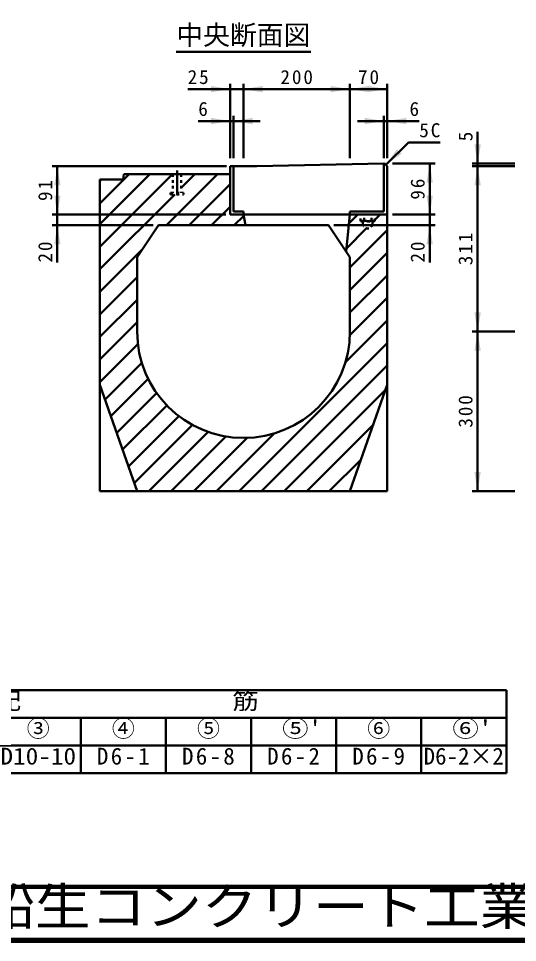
# Model space of a CAD drawing. Units: millimetres, scale not verified. Extents: x 100 to 4105, y 100 to 2870.
# Drawn here: x 970 to 1908, y 100 to 1838 of the extents above; entities that cross this region are included whole.
import ezdxf
from ezdxf.enums import TextEntityAlignment as Align

# ---------------------------------------------------------------- set-up
doc = ezdxf.new("R2010")
doc.units = ezdxf.units.MM
doc.header["$LTSCALE"] = 5
doc.linetypes.add('USER1', pattern=[2.2, 1, -1.2])
doc.linetypes.add('USER2', pattern=[13.4, 10, -1.2, 1, -1.2])
doc.layers.add('V-nasSTD', color=7, linetype='Continuous', lineweight=35)
doc.styles.add('ＭＳ ゴシック', font='')
doc.styles.get('ＭＳ ゴシック').set_extended_font_data('MS Gothic')

msp = doc.modelspace()

# ---------------------------------------------------------------- hatches: boundary and pattern name
at = {"layer": 'V-nasSTD'}
for points in [[(1331.676, 1698.792), (1367.676, 1704.792), (1331.676, 1710.792)], [(1428.676, 1698.792), (1392.676, 1704.792), (1428.676, 1710.792)], [(1556.676, 1710.792), (1592.676, 1704.792), (1556.676, 1698.792)], [(1628.676, 1698.792), (1592.676, 1704.792), (1628.676, 1710.792)], [(1626.676, 1710.792), (1662.676, 1704.792), (1626.676, 1698.792)], [(1331.676, 1638.792), (1367.676, 1644.792), (1331.676, 1650.792)], [(1409.676, 1638.792), (1373.676, 1644.792), (1409.676, 1650.792)], [(1620.676, 1650.792), (1656.676, 1644.792), (1620.676, 1638.792)], [(1698.676, 1638.792), (1662.676, 1644.792), (1698.676, 1650.792)], [(1826.676, 1600.792), (1832.676, 1564.792), (1838.676, 1600.792)], [(1681.39, 1591.991), (1660.176, 1562.292), (1689.875, 1583.505)], [(1748.676, 1528.792), (1742.676, 1564.792), (1736.676, 1528.792)], [(1036.676, 1523.792), (1042.676, 1559.792), (1048.676, 1523.792)], [(1838.676, 1523.792), (1832.676, 1559.792), (1826.676, 1523.792)], [(1048.676, 1504.792), (1042.676, 1468.792), (1036.676, 1504.792)], [(1736.676, 1504.792), (1742.676, 1468.792), (1748.676, 1504.792)], [(1048.676, 1412.792), (1042.676, 1448.792), (1036.676, 1412.792)], [(1748.676, 1412.792), (1742.676, 1448.792), (1736.676, 1412.792)], [(1826.676, 1284.792), (1832.676, 1248.792), (1838.676, 1284.792)], [(1838.676, 1212.792), (1832.676, 1248.792), (1826.676, 1212.792)], [(1826.676, 984.792), (1832.676, 948.792), (1838.676, 984.792)]]:
    msp.add_hatch(color=256, dxfattribs=at).paths.add_polyline_path(points)

# ---------------------------------------------------------------- linework, layer by layer
at = {"layer": 'V-nasSTD', "lineweight": 50}
for p, q in [((1266.273, 1774.792), (1519.08, 1774.792)), ((1287.676, 1704.792), (1367.676, 1704.792)), ((1367.676, 1574.792), (1367.676, 1714.792)), ((1392.676, 1704.792), (1367.676, 1704.792)), ((1392.676, 1574.792), (1392.676, 1714.792)), ((1592.676, 1704.792), (1392.676, 1704.792)), ((1592.676, 1574.792), (1592.676, 1714.792)), ((1662.676, 1704.792), (1592.676, 1704.792)), ((1662.676, 1574.792), (1662.676, 1714.792)), ((1373.676, 1574.792), (1373.676, 1654.792)), ((1656.676, 1574.792), (1656.676, 1654.792)), ((1307.676, 1644.792), (1367.676, 1644.792)), ((1367.676, 1644.792), (1373.676, 1644.792)), ((1423.676, 1644.792), (1373.676, 1644.792)), ((1606.676, 1644.792), (1656.676, 1644.792)), ((1656.676, 1644.792), (1662.676, 1644.792)), ((1722.676, 1644.792), (1662.676, 1644.792)), ((1832.676, 1624.792), (1832.676, 1564.792)), ((1702.603, 1604.719), (1660.176, 1562.292)), ((1702.603, 1604.719), (1762.603, 1604.719)), ((1417.676, 1559.792), (1656.676, 1564.792)), ((1656.676, 1564.792), (1656.676, 1474.792)), ((1656.676, 1564.792), (1657.676, 1564.792)), ((1657.676, 1564.792), (1662.676, 1559.792)), ((1672.676, 1564.792), (1752.676, 1564.792)), ((1742.676, 1468.792), (1742.676, 1564.792)), ((1902.676, 1564.792), (1822.676, 1564.792)), ((1832.676, 1559.792), (1832.676, 1564.792)), ((1360.676, 1559.792), (1032.676, 1559.792)), ((1042.676, 1468.792), (1042.676, 1559.792)), ((1367.676, 1559.792), (1417.676, 1559.792)), ((1367.676, 1559.792), (1367.676, 1468.792)), ((1373.676, 1559.792), (1373.676, 1474.792)), ((1662.676, 1468.792), (1662.676, 1559.792)), ((1662.676, 1559.792), (1662.676, 1468.792)), ((1902.676, 1559.792), (1822.676, 1559.792)), ((1832.676, 1248.792), (1832.676, 1559.792)), ((1177.845, 1544.792), (1122.676, 1489.623)), ((1216.559, 1544.792), (1122.676, 1450.909)), ((1258.986, 1544.792), (1122.676, 1408.483)), ((1122.676, 948.792), (1122.676, 1534.792)), ((1122.676, 1532.049), (1125.419, 1534.792)), ((1122.676, 1534.792), (1166.676, 1534.792)), ((1167.676, 1544.792), (1166.676, 1534.792)), ((1367.676, 1544.792), (1167.676, 1544.792)), ((1343.839, 1544.792), (1247.839, 1448.792)), ((1275.676, 1519.056), (1301.412, 1544.792)), ((1367.676, 1468.792), (1367.676, 1544.792)), ((1367.676, 1468.792), (1367.676, 1544.792)), ((1290.265, 1448.792), (1367.676, 1526.203)), ((1122.676, 1366.056), (1263.412, 1506.792)), ((1367.676, 1483.777), (1332.691, 1448.792)), ((1359.676, 1468.792), (1032.676, 1468.792)), ((1042.676, 1448.792), (1042.676, 1468.792)), ((1367.676, 1468.792), (1392.676, 1468.792)), ((1373.676, 1474.792), (1392.676, 1474.792)), ((1375.118, 1448.792), (1393.075, 1466.749)), ((1392.676, 1474.792), (1392.676, 1468.792)), ((1392.676, 1468.792), (1396.576, 1448.792)), ((1592.676, 1468.792), (1392.676, 1468.792)), ((1592.676, 1468.792), (1585.506, 1399.548)), ((1591.147, 1452.689), (1607.25, 1468.792)), ((1656.676, 1474.792), (1592.676, 1474.792)), ((1592.676, 1474.792), (1592.676, 1468.792)), ((1662.676, 1468.792), (1592.676, 1468.792)), ((1639.676, 1458.792), (1649.676, 1468.792)), ((1662.676, 948.792), (1662.676, 1468.792)), ((1672.676, 1468.792), (1752.676, 1468.792)), ((1742.676, 1448.792), (1742.676, 1468.792)), ((1222.676, 1448.792), (1032.676, 1448.792)), ((1042.676, 1378.792), (1042.676, 1448.792)), ((1232.676, 1448.792), (1192.676, 1388.792)), ((1232.676, 1448.792), (1552.676, 1448.792)), ((1552.676, 1448.792), (1592.676, 1388.792)), ((1562.676, 1448.792), (1752.676, 1448.792)), ((1586.092, 1405.208), (1623.955, 1443.071)), ((1742.676, 1378.792), (1742.676, 1448.792)), ((1592.676, 1369.366), (1662.676, 1439.366)), ((1202.352, 1403.305), (1122.676, 1323.63)), ((1592.676, 1326.939), (1662.676, 1396.939)), ((1192.676, 1388.792), (1192.676, 1248.792)), ((1592.676, 1388.792), (1592.676, 1248.792)), ((1122.676, 1281.203), (1192.676, 1351.203)), ((1592.676, 1284.513), (1662.676, 1354.513)), ((1192.676, 1308.777), (1122.676, 1238.777)), ((1592.56, 1241.97), (1662.676, 1312.087)), ((1584.2, 1191.184), (1662.676, 1269.66)), ((1122.676, 1196.351), (1192.676, 1266.351)), ((1902.676, 1248.792), (1822.676, 1248.792)), ((1832.676, 948.792), (1832.676, 1248.792)), ((1194.06, 1225.308), (1122.676, 1153.924)), ((1384.235, 948.792), (1662.676, 1227.234)), ((1132.345, 1121.167), (1201.434, 1190.256)), ((1426.661, 948.792), (1662.676, 1184.807)), ((1122.676, 1148.792), (1192.676, 948.792)), ((1143.345, 1089.74), (1213.513, 1159.908)), ((1662.676, 1148.792), (1592.676, 948.792)), ((1154.344, 1058.313), (1229.367, 1133.336)), ((1469.088, 948.792), (1659.224, 1138.929)), ((1165.344, 1026.886), (1248.568, 1110.11)), ((1176.343, 995.459), (1270.97, 1090.086)), ((1187.342, 964.032), (1296.659, 1073.348)), ((1214.529, 948.792), (1325.978, 1060.241)), ((1511.514, 948.792), (1636.379, 1073.657)), ((1256.956, 948.792), (1359.694, 1051.531)), ((1299.382, 948.792), (1399.498, 1048.909)), ((1341.808, 948.792), (1450.285, 1057.269)), ((1553.94, 948.792), (1613.534, 1008.386)), ((1122.676, 948.792), (1662.676, 948.792)), ((1902.676, 948.792), (1822.676, 948.792)), ((926.803, 574.682), (1086.803, 574.682)), ((1086.803, 574.682), (1246.803, 574.682)), ((1406.803, 574.682), (1246.803, 574.682)), ((1566.803, 574.682), (1406.803, 574.682)), ((1726.803, 574.682), (1566.803, 574.682)), ((1886.803, 574.682), (1726.803, 574.682)), ((1886.803, 522.682), (1886.803, 574.682)), ((926.803, 522.682), (1086.803, 522.682)), ((1086.803, 522.682), (1246.803, 522.682)), ((1086.803, 470.682), (1086.803, 522.682)), ((1086.803, 522.682), (1086.803, 470.682)), ((1246.803, 470.682), (1246.803, 522.682)), ((1246.803, 522.682), (1406.803, 522.682)), ((1406.803, 522.682), (1566.803, 522.682)), ((1406.803, 470.682), (1406.803, 522.682)), ((1406.803, 522.682), (1406.803, 470.682)), ((1566.803, 522.682), (1726.803, 522.682)), ((1566.803, 470.682), (1566.803, 522.682)), ((1566.803, 522.682), (1566.803, 470.682)), ((1726.803, 522.682), (1886.803, 522.682)), ((1726.803, 470.682), (1726.803, 522.682)), ((1726.803, 522.682), (1726.803, 470.682)), ((1886.803, 470.682), (1886.803, 522.682)), ((926.803, 470.682), (1086.803, 470.682)), ((1086.803, 470.682), (1246.803, 470.682)), ((1086.803, 418.682), (1086.803, 470.682)), ((1086.803, 470.682), (1086.803, 418.682)), ((1246.803, 418.682), (1246.803, 470.682)), ((1246.803, 470.682), (1406.803, 470.682)), ((1406.803, 470.682), (1566.803, 470.682)), ((1406.803, 418.682), (1406.803, 470.682)), ((1406.803, 470.682), (1406.803, 418.682)), ((1566.803, 470.682), (1726.803, 470.682)), ((1566.803, 418.682), (1566.803, 470.682)), ((1566.803, 470.682), (1566.803, 418.682)), ((1726.803, 470.682), (1886.803, 470.682)), ((1726.803, 418.682), (1726.803, 470.682)), ((1726.803, 470.682), (1726.803, 418.682)), ((1886.803, 418.682), (1886.803, 470.682)), ((926.803, 418.682), (1086.803, 418.682)), ((1086.803, 418.682), (1246.803, 418.682)), ((1246.803, 418.682), (1406.803, 418.682)), ((1406.803, 418.682), (1566.803, 418.682)), ((1566.803, 418.682), (1726.803, 418.682)), ((1726.803, 418.682), (1886.803, 418.682))]:
    msp.add_line(p, q, dxfattribs=at)
at = {"layer": 'V-nasSTD', "linetype": 'USER2', "lineweight": 50}
msp.add_line((1267.676, 1551.792), (1267.676, 1506.792), dxfattribs=at)
at = {"layer": 'V-nasSTD', "linetype": 'USER1', "lineweight": 50}
for p, q in [((1259.676, 1544.792), (1259.676, 1509.792)), ((1275.676, 1544.792), (1275.676, 1509.792)), ((1255.676, 1509.792), (1279.676, 1509.792)), ((1255.676, 1509.792), (1255.676, 1506.792)), ((1255.676, 1506.792), (1279.676, 1506.792)), ((1279.676, 1509.792), (1279.676, 1506.792)), ((1612.676, 1456.792), (1612.676, 1468.792)), ((1612.676, 1468.792), (1639.676, 1468.792)), ((1619.176, 1457.792), (1619.176, 1468.792)), ((1633.176, 1457.792), (1633.176, 1468.792)), ((1639.676, 1456.792), (1639.676, 1468.792)), ((1612.676, 1456.792), (1639.676, 1456.792)), ((1614.676, 1455.792), (1614.476, 1456.792)), ((1614.676, 1455.792), (1637.676, 1455.792)), ((1617.176, 1451.792), (1617.176, 1455.792)), ((1635.176, 1451.792), (1635.176, 1455.792)), ((1637.676, 1455.792), (1637.876, 1456.792))]:
    msp.add_line(p, q, dxfattribs=at)
at = {"layer": 'V-nasSTD', "lineweight": 100}
for p, q in [((105, 205), (4100, 205)), ((105, 205), (4100, 205)), ((105, 105), (4100, 105)), ((105, 105), (4100, 105))]:
    msp.add_line(p, q, dxfattribs=at)
at = {"layer": 'V-nasSTD', "lineweight": 13}
msp.add_lwpolyline([(100, 100), (100, 2870), (4105, 2870), (4105, 100)], close=True, dxfattribs=at)
at = {"layer": 'V-nasSTD', "linetype": 'USER1', "lineweight": 50}
for centre, radius, start, end in [((1612.176, 1481.792), 25, 271.14576, 286.2602), ((1626.176, 1451.792), 9, 180, 0), ((1626.176, 1481.792), 25, 253.7398, 286.2602), ((1640.176, 1481.792), 25, 253.7398, 268.85424)]:
    msp.add_arc(centre, radius, start, end, dxfattribs=at)
at = {"layer": 'V-nasSTD', "lineweight": 50}
for start, end in [(180, 270), (270, 0)]:
    msp.add_arc((1392.676, 1248.792), 200, start, end, dxfattribs=at)

# ---------------------------------------------------------------- texts
at = {"layer": 'V-nasSTD', "style": 'ＭＳ ゴシック'}
for s, height, p in [('中央断面図', 36.95, (1266.273, 1825.192)), ('6', 26.39, (1307.676, 1680.792)), ('6', 26.39, (1704.676, 1680.792)), ('③', 31.67, (985.203, 518.282)), ('④', 31.67, (1145.203, 518.282)), ('⑤', 31.67, (1305.203, 518.282)), ('⑥', 31.67, (1625.203, 518.282)), ('D6-2×2', 31.67, (1731.203, 466.282))]:
    msp.add_text(s, height=height, dxfattribs=at).set_placement(p, align=Align.TOP_LEFT)
msp.add_text('5', height=26.39, rotation=90, dxfattribs=at).set_placement((1796.676, 1606.792), align=Align.TOP_LEFT)
for s, height, width, p in [('配\u3000\u3000\u3000\u3000      \u3000筋', 31.67, 1.15, (924.883, 570.282)), ("⑤'", 31.67, 1.15, (1465.203, 518.282)), ("⑥'", 31.67, 1.15, (1785.203, 518.282)), ('D10-10', 31.67, 1.1, (935.753, 466.282)), ('株式会社船生コンクリート工業', 69.65, 1.1, (478.279, 202.55))]:
    msp.add_text(s, height=height, dxfattribs=dict(at, width=width)).set_placement(p, align=Align.TOP_LEFT)
at = {"layer": 'V-nasSTD', "attachment_point": 1, "style": 'ＭＳ ゴシック'}
for s, insert, char_height in [('\\T1.2;25', (1287.676, 1740.792), 26.39), ('\\T1.2;200', (1462.076, 1740.792), 26.39), ('\\T1.2;70', (1607.876, 1740.792), 26.39), ('\\T1.2;5C', (1723.003, 1640.719), 26.39), ('\\T1.2;D6-1', (1117.123, 466.282), 31.67), ('\\T1.2;D6-8', (1277.123, 466.282), 31.67), ('\\T1.2;D6-2', (1437.123, 466.282), 31.67), ('\\T1.2;D6-9', (1597.123, 466.282), 31.67)]:
    msp.add_mtext(s, dxfattribs=dict(at, insert=insert, char_height=char_height))
at = {"layer": 'V-nasSTD', "char_height": 26.39, "attachment_point": 1, "rotation": 90, "style": 'ＭＳ ゴシック'}
for s, insert in [('\\T1.2;91', (1006.676, 1494.492)), ('\\T1.2;96', (1706.676, 1496.992)), ('\\T1.2;311', (1796.676, 1373.692)), ('\\T1.2;20', (1006.676, 1378.792)), ('\\T1.2;20', (1706.676, 1378.792)), ('\\T1.2;300', (1796.676, 1068.192))]:
    msp.add_mtext(s, dxfattribs=dict(at, insert=insert))

doc.saveas('drawing.dxf')
